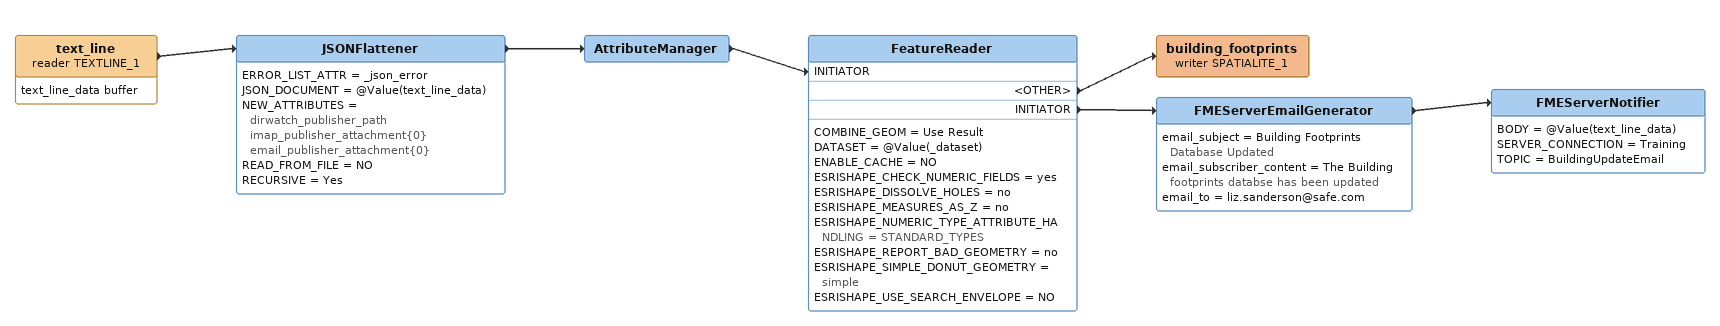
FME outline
text_line (reader TEXTLINE_1)
    attributes: text_line_data buffer
    -> JSONFlattener
JSONFlattener
    ERROR_LIST_ATTR = _json_error
    JSON_DOCUMENT = @Value(text_line_data)
    NEW_ATTRIBUTES = dirwatch_publisher_path imap_publisher_attachment{0} email_publisher_attachment{0}
    READ_FROM_FILE = NO
    RECURSIVE = Yes
    -> AttributeManager
AttributeManager
    -> FeatureReader [INITIATOR]
FeatureReader
    COMBINE_GEOM = Use Result
    DATASET = @Value(_dataset)
    ENABLE_CACHE = NO
    ESRISHAPE_CHECK_NUMERIC_FIELDS = yes
    ESRISHAPE_DISSOLVE_HOLES = no
    ESRISHAPE_MEASURES_AS_Z = no
    ESRISHAPE_NUMERIC_TYPE_ATTRIBUTE_HANDLING = STANDARD_TYPES
    ESRISHAPE_REPORT_BAD_GEOMETRY = no
    ESRISHAPE_SIMPLE_DONUT_GEOMETRY = simple
    ESRISHAPE_USE_SEARCH_ENVELOPE = NO
    <OTHER> -> building_footprints (writer SPATIALITE_1)
    INITIATOR -> FMEServerEmailGenerator
building_footprints (writer SPATIALITE_1)
FMEServerEmailGenerator
    email_subject = Building Footprints Database Updated
    email_subscriber_content = The Building footprints databse has been updated
    email_to = liz.sanderson@safe.com
    -> FMEServerNotifier
FMEServerNotifier
    BODY = @Value(text_line_data)
    SERVER_CONNECTION = Training
    TOPIC = BuildingUpdateEmail
